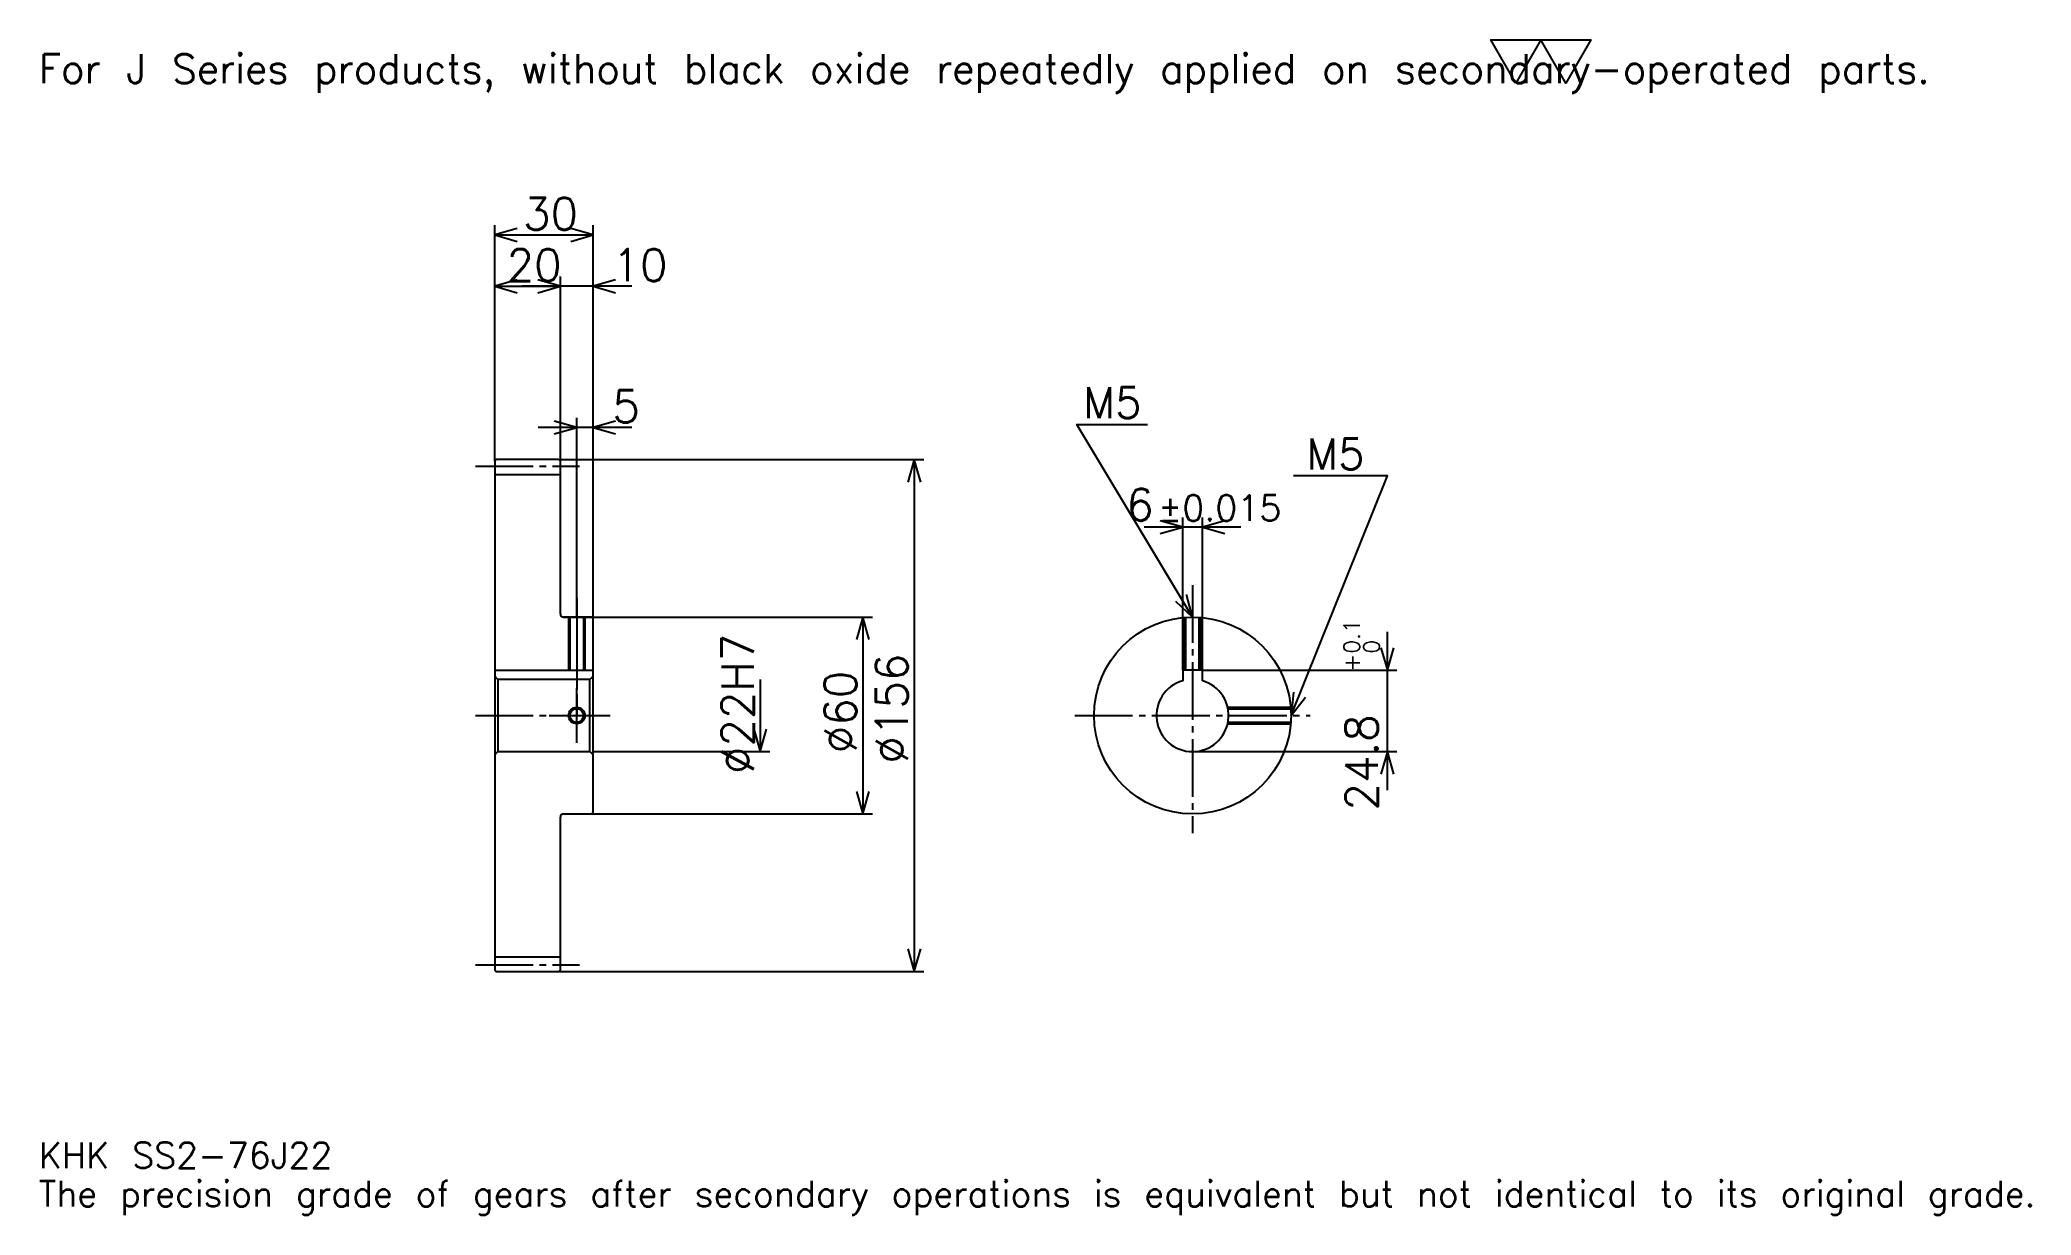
# Model space of a CAD drawing. Extents: x 20 to 627, y 7 to 365.
import ezdxf

# ---------------------------------------------------------------- set-up
doc = ezdxf.new("R2010")
doc.units = 0
doc.linetypes.add('DASHDOT', pattern=[23.478262, 17.608696, -1.956522, 1.956522, -1.956522])
doc.layers.get('0').update_dxf_attribs({"linetype": 'CONTINUOUS'})
doc.layers.add('DASHDOT', color=6, linetype='DASHDOT')
doc.styles.add('KANJI', font='TXT', dxfattribs={"bigfont": 'BIGFONT'})

msp = doc.modelspace()

# ---------------------------------------------------------------- linework, layer by layer
at = {"color": 5}
for p, q in [((158.478271, 237.456512), (158.478271, 308.869568)), ((158.478271, 305.934784), (188.478271, 305.934784)), ((188.478271, 237.456512), (188.478271, 308.869568)), ((178.478271, 237.456512), (178.478271, 293.217377)), ((158.478271, 290.282593), (178.478271, 290.282593)), ((200.217407, 290.282593), (166.739136, 290.282593)), ((183.478271, 237.456512), (183.478271, 250.173904)), ((200.217407, 247.23912), (171.739136, 247.23912)), ((158.478271, 236.956512), (158.478271, 237.456512)), ((177.978271, 237.456512), (188.478271, 237.456512)), ((178.478271, 236.956512), (178.478271, 237.456512)), ((183.478271, 189.456512), (183.478271, 237.456512)), ((183.478271, 189.456512), (183.478271, 237.456512)), ((188.478271, 237.456512), (289.239136, 237.456512)), ((188.478271, 188.956512), (188.478271, 237.456512)), ((286.304352, 237.456512), (286.304352, 81.456512)), ((368.086975, 173.256516), (368.086975, 219.782593)), ((374.086975, 173.256516), (374.086975, 219.782593)), ((385.826111, 216.847809), (356.347839, 216.847809)), ((179.478271, 189.456512), (188.478271, 189.456512)), ((188.478271, 189.456512), (273.586975, 189.456512)), ((270.652191, 189.456512), (270.652191, 129.456512)), ((430.434784, 136.717377), (430.434784, 184.995636)), ((239.347839, 170.456512), (239.347839, 148.456512)), ((374.086975, 173.256516), (433.369568, 173.256516)), ((188.478271, 148.456512), (242.282623, 148.456512)), ((371.086975, 148.456512), (433.369568, 148.456512)), ((179.478271, 129.456512), (188.478271, 129.456512)), ((188.478271, 129.456512), (273.586975, 129.456512)), ((177.978271, 81.456512), (188.478271, 81.456512)), ((188.478271, 81.456512), (289.239136, 81.456512))]:
    msp.add_line(p, q, dxfattribs=at)
at = {"color": 4}
for p, q in [((158.478271, 232.956512), (178.478271, 232.956512)), ((158.478271, 173.256516), (188.478271, 173.256516)), ((159.478271, 170.456512), (159.478271, 148.456512)), ((187.478271, 170.456512), (188.478271, 171.456512)), ((187.478271, 148.456512), (188.478271, 147.456512)), ((158.478271, 85.956512), (178.478271, 85.956512))]:
    msp.add_line(p, q, dxfattribs=at)
at = {"color": 7}
msp.add_lwpolyline([(469.565216, 352.17392), (461.934784, 365.399994), (492.456512, 365.399994), (484.82608, 352.17392), (477.195648, 365.399994), (469.565216, 352.17392)], dxfattribs=at)
at = {"color": 5}
for points in [[(165.326096, 307.891296), (158.478271, 305.934784), (165.326096, 303.978271)], [(181.630447, 303.978271), (188.478271, 305.934784), (181.630447, 307.891296)], [(165.326096, 292.239136), (158.478271, 290.282593), (165.326096, 288.32605)], [(171.630447, 288.32605), (178.478271, 290.282593), (171.630447, 292.239136)], [(171.630447, 288.32605), (178.478271, 290.282593), (171.630447, 292.239136)], [(195.326096, 292.239136), (188.478271, 290.282593), (195.326096, 288.32605)], [(176.630447, 245.282593), (183.478271, 247.23912), (176.630447, 249.195648)], [(195.326096, 249.195648), (188.478271, 247.23912), (195.326096, 245.282593)], [(371.086975, 189.456512), (335.869568, 248.152161), (357.391296, 248.152161)], [(288.260864, 230.608688), (286.304352, 237.456512), (284.347839, 230.608688)], [(401.086975, 159.456512), (430.434784, 232.5), (401.869568, 232.5)], [(361.239136, 214.891296), (368.086975, 216.847809), (361.239136, 218.804337)], [(380.934784, 218.804337), (374.086975, 216.847809), (380.934784, 214.891296)], [(365.886078, 194.321854), (371.086975, 189.456512), (369.241486, 196.335098)], [(272.608704, 182.608688), (270.652191, 189.456512), (268.695679, 182.608688)], [(428.478271, 180.10434), (430.434784, 173.256516), (432.391296, 180.10434)], [(401.824493, 166.54007), (401.086975, 159.456512), (405.455444, 165.081207)], [(237.391327, 155.304337), (239.347839, 148.456512), (241.304352, 155.304337)], [(432.391296, 141.608688), (430.434784, 148.456512), (428.478271, 141.608688)], [(268.695679, 136.304337), (270.652191, 129.456512), (272.608704, 136.304337)], [(284.347839, 88.304337), (286.304352, 81.456512), (288.260864, 88.304337)]]:
    msp.add_lwpolyline(points, dxfattribs=at)
at = {"color": 4}
for points in [[(178.478271, 190.456512), (178.478271, 236.956512), (177.978271, 237.456512), (158.978271, 237.456512), (158.478271, 236.956512), (158.478271, 147.456512)], [(179.478271, 129.456512), (187.978271, 129.456512), (188.478271, 129.956512), (188.478271, 188.956512), (187.978271, 189.456512), (179.478271, 189.456512)], [(180.978271, 189.456512), (180.978271, 173.256516)], [(181.413269, 189.456512), (181.413269, 173.256516)], [(185.543274, 189.456512), (185.543274, 173.256516)], [(185.978271, 189.456512), (185.978271, 173.256516)], [(368.586975, 173.256516), (368.586975, 189.352173)], [(369.021973, 173.256516), (369.021973, 189.385361)], [(373.151978, 173.256516), (373.151978, 189.385361)], [(373.586975, 173.256516), (373.586975, 189.352173)], [(158.478271, 147.456512), (159.478271, 148.456512), (187.478271, 148.456512), (187.478271, 170.456512), (159.478271, 170.456512), (158.478271, 171.456512)], [(374.086975, 170.03952), (374.086975, 173.256516), (368.086975, 173.256516), (368.086975, 170.03952)], [(381.799103, 161.956512), (400.982605, 161.956512)], [(381.891388, 161.521515), (401.015808, 161.521515)], [(381.799103, 156.956512), (400.982605, 156.956512)], [(381.891388, 157.39151), (401.015808, 157.39151)], [(158.478271, 147.456512), (158.478271, 81.956512), (158.978271, 81.456512), (177.978271, 81.456512), (178.478271, 81.956512), (178.478271, 128.456512)]]:
    msp.add_lwpolyline(points, dxfattribs=at)
for centre, radius in [((371.086975, 159.456512), 30), ((183.478271, 159.456512), 2.065)]:
    msp.add_circle(centre, radius, dxfattribs=at)
at = {"color": 7}
msp.add_circle((183.478271, 159.456512), 2.5, dxfattribs=at)
at = {"color": 4}
for centre, radius, start, end in [((179.478271, 190.456512), 1, 180, 270), ((371.086975, 159.456512), 11, 105.826620886, 74.173379114), ((179.478271, 128.456512), 1, 90, 180)]:
    msp.add_arc(centre, radius, start, end, dxfattribs=at)
at = {"layer": 'DASHDOT', "color": 7}
for p, q in [((152.608704, 235.456512), (184.347839, 235.456512)), ((371.086975, 199.23912), (371.086975, 123.586945)), ((183.478271, 189.456512), (183.478271, 159.456512)), ((152.608704, 159.456512), (194.347839, 159.456512)), ((335.217407, 159.456512), (406.956543, 159.456512)), ((152.608704, 83.456512), (184.347839, 83.456512))]:
    msp.add_line(p, q, dxfattribs=at)
for points in [[(183.478271, 195.32608), (183.478271, 167.386948)], [(183.478271, 151.086945), (183.478271, 167.82608)], [(175.108704, 159.456512), (191.847839, 159.456512)]]:
    msp.add_lwpolyline(points, dxfattribs=at)

# ---------------------------------------------------------------- texts
at = {"color": 7, "style": 'KANJI'}
for s, height, p in [('For J Series products, without black oxide repeatedly applied on secondary-operated parts.', 8.804348, (19.565218, 352.17392)), ('30', 9.782609, (167.119568, 307.5)), ('20', 9.782609, (162.119583, 291.847809)), ('10', 9.782609, (194.347839, 291.847809)), ('5', 9.782609, (194.347839, 248.804337)), ('M5', 9.391305, (337.826111, 250.108688)), ('M5', 9.391305, (405.782593, 234.456512)), ('6', 9.782609, (350.893738, 218.804337)), ('%%p0.015', 7.826087, (360.577301, 218.804337)), ('KHK SS2-76J22', 7.826087, (19.565218, 21.52174)), ('The precision grade of gears after secondary operations is equivalent but not identical to its original grade.', 7.826087, (19.565218, 9.782609))]:
    msp.add_text(s, height=height, dxfattribs=at).set_placement(p)
for s, height, p in [('%%c22H7', 9.782609, (237.391327, 141.603256)), ('0.1', 4.891304, (422.021729, 178.304047)), ('%%c156', 9.782609, (284.347839, 144.782593)), ('+', 4.891304, (422.021729, 172.82579)), ('0', 4.891304, (428.086945, 178.304047)), ('%%c60', 9.782609, (268.695679, 147.961945)), ('24.8', 9.782609, (427.5, 130.482788))]:
    msp.add_text(s, height=height, rotation=90, dxfattribs=at).set_placement(p)

doc.saveas('drawing.dxf')
